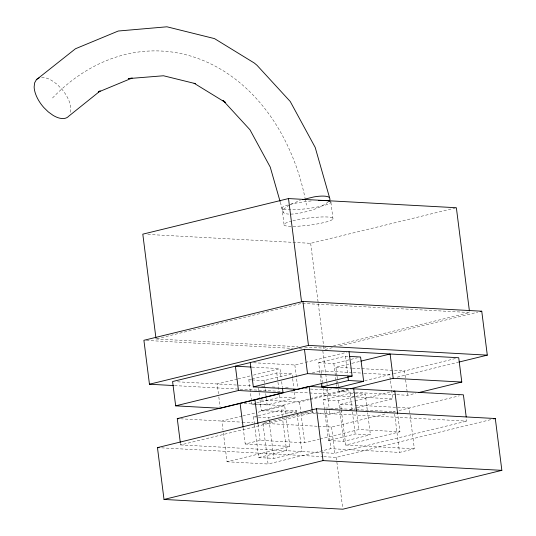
<?xml version="1.0" encoding="UTF-8"?>
<svg xmlns="http://www.w3.org/2000/svg" width="536" height="536" viewBox="0 0 536 536"><rect width="100%" height="100%" fill="white"/><g stroke="black" fill="none" stroke-linecap="round" stroke-linejoin="round"><path stroke-width="0.4" stroke-dasharray="2.68 2.01" d="M70.504 112.299L70.893 109.002A23.986 12.435 51.3 0 0 61.218 88.453L56.736 84.058L51.959 80.614A25.172 13.052 51.3 0 0 41.272 77.459M328.3 201.804C319.972 208.517 309.145 211.164 298.867 213.308A25.172 6.486 -16 0 1 290.103 214.125M289.447 205.033L284.013 208.859L282.82 210.849L283.236 212.457A25.172 6.486 -16 0 0 288.676 214.085M290.8 204.25L300.307 200.397M147.815 234.433L310.666 243.317L455.553 207.921M156.854 338.772L301.748 303.383L469.603 312.535L333.62 345.753M304.703 347.08L323.905 348.125L326.337 347.536M325.158 349.459L332.461 347.676M339.764 345.894L477.69 312.2M237.314 379.053L217.187 383.97L218.413 393.692M238.118 378.858L250.198 375.904M253.421 375.12L279.993 368.627L281.219 378.349M253.555 362.745L294.847 365.003L304.555 362.631M305.366 362.43L346.625 352.353M251.498 400.834L248.838 379.769L251.237 379.18M252.034 378.986L276.79 372.935L292.026 373.766L292.542 377.82M321.071 382.168L318.619 362.725L345.352 356.192L348.561 356.366M252.047 379.944L264.074 380.6L292.026 373.766M318.619 362.725L333.854 363.555L357.351 357.813M312.193 373.029L321.051 370.872L352.467 372.58M336.936 375.341L335.911 367.24L351.281 363.488M352.092 363.287L360.179 361.311M251.605 401.645L251.907 404.077L255.9 403.099M256.704 402.905L279.866 397.243L295.101 398.074L294.277 391.595M310.324 389.049L326.86 389.953L332.494 388.573M364.701 380.707L392.794 373.847M393.571 373.659L455.486 358.53M255.116 404.251L267.142 404.908L295.101 398.074M290.673 391.937L328.273 393.987L347.75 389.23M397.243 377.143L458.092 362.276M259.987 399.983L261.32 410.516L324.126 395.179L392.734 398.918L390.382 380.285M338.672 389.116L338.98 391.548L348.688 389.176M241.997 416.137L221.87 421.055L223.01 430.093M242.808 415.936L254.881 412.988M258.104 412.204L284.676 405.712L289.822 446.428L227.016 461.771L223.117 430.917M260.717 399.963L299.53 402.08L309.239 399.709M310.049 399.514L348.882 390.027M254.446 424.177L253.521 416.847L257.515 415.876M258.319 415.681L281.474 410.02L296.71 410.851L296.917 412.479M324.535 409.578L323.302 399.802L350.035 393.27L365.271 394.101L367.535 412.017M258.332 417.108L268.757 417.678L296.71 410.851M323.302 399.802L338.538 400.633L365.271 394.101M355.475 405.136L409.203 408.063L414.348 448.779L399.494 452.411L330.88 448.666L268.074 464.008L262.935 423.293L314.465 410.703M341.211 409.209L340.595 404.325L354.35 400.962M355.154 400.767L391.561 391.87M180.391 443.279L180.599 444.927L312.461 412.713L466.729 421.128L466.313 417.839M318.357 413.631L329.928 414.261L342.008 411.313M350.062 409.343L356.5 407.769M357.304 407.574L392.734 398.918M396.848 394.704L407.595 395.293L415.681 393.317M243.197 427.936L245.227 443.996L260.081 440.364L304.676 442.796L319.235 439.239M318.317 426.314L331.543 427.038L387.099 413.464M392.741 412.084L395.91 411.313M399.039 410.549L459.365 395.809M320.046 439.044L358.879 429.557L399.943 431.795L397.705 414.1M254.553 424.994L258.667 457.563L286.619 450.736L282.505 418.16M324.635 410.388L328.447 440.518L355.18 433.986L370.416 434.817L367.642 412.834M258.667 457.563L273.903 458.394L301.855 451.567L297.018 413.296M328.447 440.518L343.683 441.349L370.416 434.817M341.311 410.02L345.74 445.041L399.943 431.795M321.64 452.618L334.866 453.342L466.729 421.128M323.751 456.692L336.286 457.375L492.061 419.32M156.05 338.973L298.016 346.718M146.408 340.434L292.643 348.413M299.329 348.775L301.835 348.916M335.911 367.24L351.616 368.098M352.44 368.145L404.519 370.986L407.179 392.05M251.913 367.1L279.993 368.627M353.291 372.627L363.214 373.17M364.038 373.217L389.665 374.61L390.282 379.475M248.838 379.769L251.243 379.897M177.543 381.806L251.679 385.853M261.555 386.389L264.864 386.57M272.301 386.979L277.259 387.247M285.527 387.695L289.661 387.923M304.542 388.734L309.5 389.009M338.98 391.548L354.685 392.406M355.515 392.453L396.017 394.657M174.522 385.598L282.318 391.481M340.595 404.325L354.644 405.089M244.208 403.501L284.676 405.712M325.741 407.95L355.495 409.571M356.326 409.618L394.349 411.695M251.907 404.077L254.312 404.204M261.32 410.516L297.688 412.499M303.476 412.82L317.533 413.584M253.521 416.847L257.535 417.068M180.578 418.804L241.582 422.127M242.399 422.174L253.079 422.757M262.935 423.293L317.493 426.267M345.74 445.041L414.348 448.779M245.227 443.996L289.822 446.428M180.599 444.927L320.816 452.572M161.638 447.848L322.913 456.645M227.016 461.771L268.074 464.008M280.321 202.293L283.236 212.457M407.286 392.861L407.595 395.293M394.663 414.161L399.494 452.411M330.92 202.427L333.003 218.963M356.641 411.856L358.879 429.557M345.352 356.192L347.71 374.825M350.035 393.27L352.299 411.186M352.407 412.003L355.18 433.986M337.037 376.151L337.546 380.205M337.647 381.016L337.955 383.448M338.062 384.258L338.571 388.305M333.854 363.555L336.005 380.567M336.106 381.377L336.414 383.81M336.514 384.62L336.715 386.242M338.538 400.633L339.77 410.409M339.871 411.219L343.683 441.349M310.666 243.317L323.489 344.829M323.597 345.653L323.905 348.125M322.833 350.886L327.127 384.868M327.543 388.185L328.273 393.987M336.286 457.375L342.625 507.552M326.86 389.953L329.419 410.208M329.519 411.018L329.928 414.261M331.543 427.038L334.866 453.342M321.051 370.872L322.692 383.83M322.793 384.64L323.101 387.072M323.201 387.883L324.126 395.179M326.049 410.395L330.88 448.666M312.254 411.072L312.461 412.713M281.943 207.78L284.033 224.323M294.847 365.003L297.715 387.689M299.53 402.08L300.87 412.666M300.971 413.484L304.676 442.796M292.643 378.63L293.768 387.541M281.628 381.592L282.345 387.267M276.79 372.935L279.149 391.575M279.558 394.818L279.866 397.243M281.474 410.02L282.405 417.35M264.074 380.6L264.583 384.647M264.69 385.458L264.998 387.89M265.099 388.701L265.608 392.754M265.715 393.565L267.142 404.908M268.757 417.678L268.965 419.306M269.065 420.123L273.903 458.394M258.453 387.83L258.962 391.883M259.069 392.694L259.886 399.173M258.05 424.311L260.081 440.364M218.822 396.935L220.155 407.467M330.699 201.509A24.797 3.578 -7.2 0 1 307.537 208.571A24.797 3.578 -7.2 0 1 281.896 207.868A24.797 3.578 -7.2 0 1 311.195 200.973M292.89 220.792A24.797 3.578 -7.2 0 1 332.662 217.964A24.797 3.578 -7.2 0 1 301.232 225.991A24.797 3.578 -7.2 0 1 291.296 221.194M52.521 97.988A205.703 159.52 -86.9 0 1 304.991 197.69M305.158 198.514A205.703 159.52 -86.9 0 1 306.431 205.1"/><path stroke-width="0.8" d="M328.843 201.348L330.035 199.352L315.195 147.427L290.237 101.492L257.019 65.305L254.312 63.034L214.494 38.605L166.944 26.8L118.262 31.021L75.469 48.756L36.327 79.764L34.626 82.852L34.143 86.973A23.986 12.435 51.3 0 0 43.818 107.528L48.307 111.917L53.077 115.361A25.172 13.052 51.3 0 0 68.709 116.212L99.991 91.113M100.091 90.872L98.289 92.078L132.231 78.008L128.292 78.611L163.493 75.764L195.493 83.656M302.538 199.66L313.989 196.9A25.172 6.486 -16 0 1 329.62 197.75M469.395 310.887L456.364 207.727L288.502 198.568L142.804 234.158L155.942 338.149M458.903 362.081L487.298 355.14L481.75 311.208L302.927 301.453L143.903 340.3L149.45 384.232L173.684 385.558M149.45 384.232L308.475 345.392L487.298 355.14M418.918 392.526L461.791 382.047L458.722 357.74L304.455 349.325L172.592 381.538L175.661 405.846L220.256 408.278M480.129 311.604L481.75 311.208M175.661 405.846L238.466 390.503L283.062 392.935L282.445 388.077M250.252 362.57L253.327 386.878L307.53 373.632L352.118 376.064L349.05 351.757M360.989 361.117L390.114 354.001L393.183 378.309L461.791 382.047M180.29 442.461L177.275 418.623L309.138 386.409L463.406 394.824L466.213 417.015M221.06 408.084L281.454 393.33M352.118 376.064L297.916 389.31L253.327 386.878M349.365 356.407L360.587 357.023L363.663 381.331L348.427 380.5L321.687 387.032L321.278 383.789M363.663 381.331L336.923 387.863L322.491 387.072M350.303 388.781L393.183 378.309M157.463 447.62L316.481 408.774L495.304 418.529L501.857 470.353L342.832 509.2L164.009 499.445L157.463 447.62L159.132 447.714M393.176 391.474L394.798 391.079L397.598 413.276M164.009 499.445L323.034 460.598L501.857 470.353M493.683 418.924L495.304 418.529M251.089 367.053L235.398 366.195L238.466 390.503M177.275 418.623L178.93 418.71M194.065 83.234L225.656 102.611L222.949 100.339L249.944 129.746L270.231 167.071L280.094 201.496M353.733 388.841L356.541 411.038M347.911 376.446L348.427 380.5M302.927 301.453L308.475 345.392M316.481 408.774L323.034 460.598M288.502 198.568L301.534 301.728M304.455 349.325L307.53 373.632M309.138 386.409L312.153 410.248M293.969 389.163L294.177 390.784M254.935 399.648L257.95 423.487M240.081 403.28L243.096 427.118M36.327 79.764A25.172 13.052 51.3 0 1 39.135 77.921M318.404 200.471A24.797 3.578 -7.2 0 1 330.256 201.261"/></g></svg>
